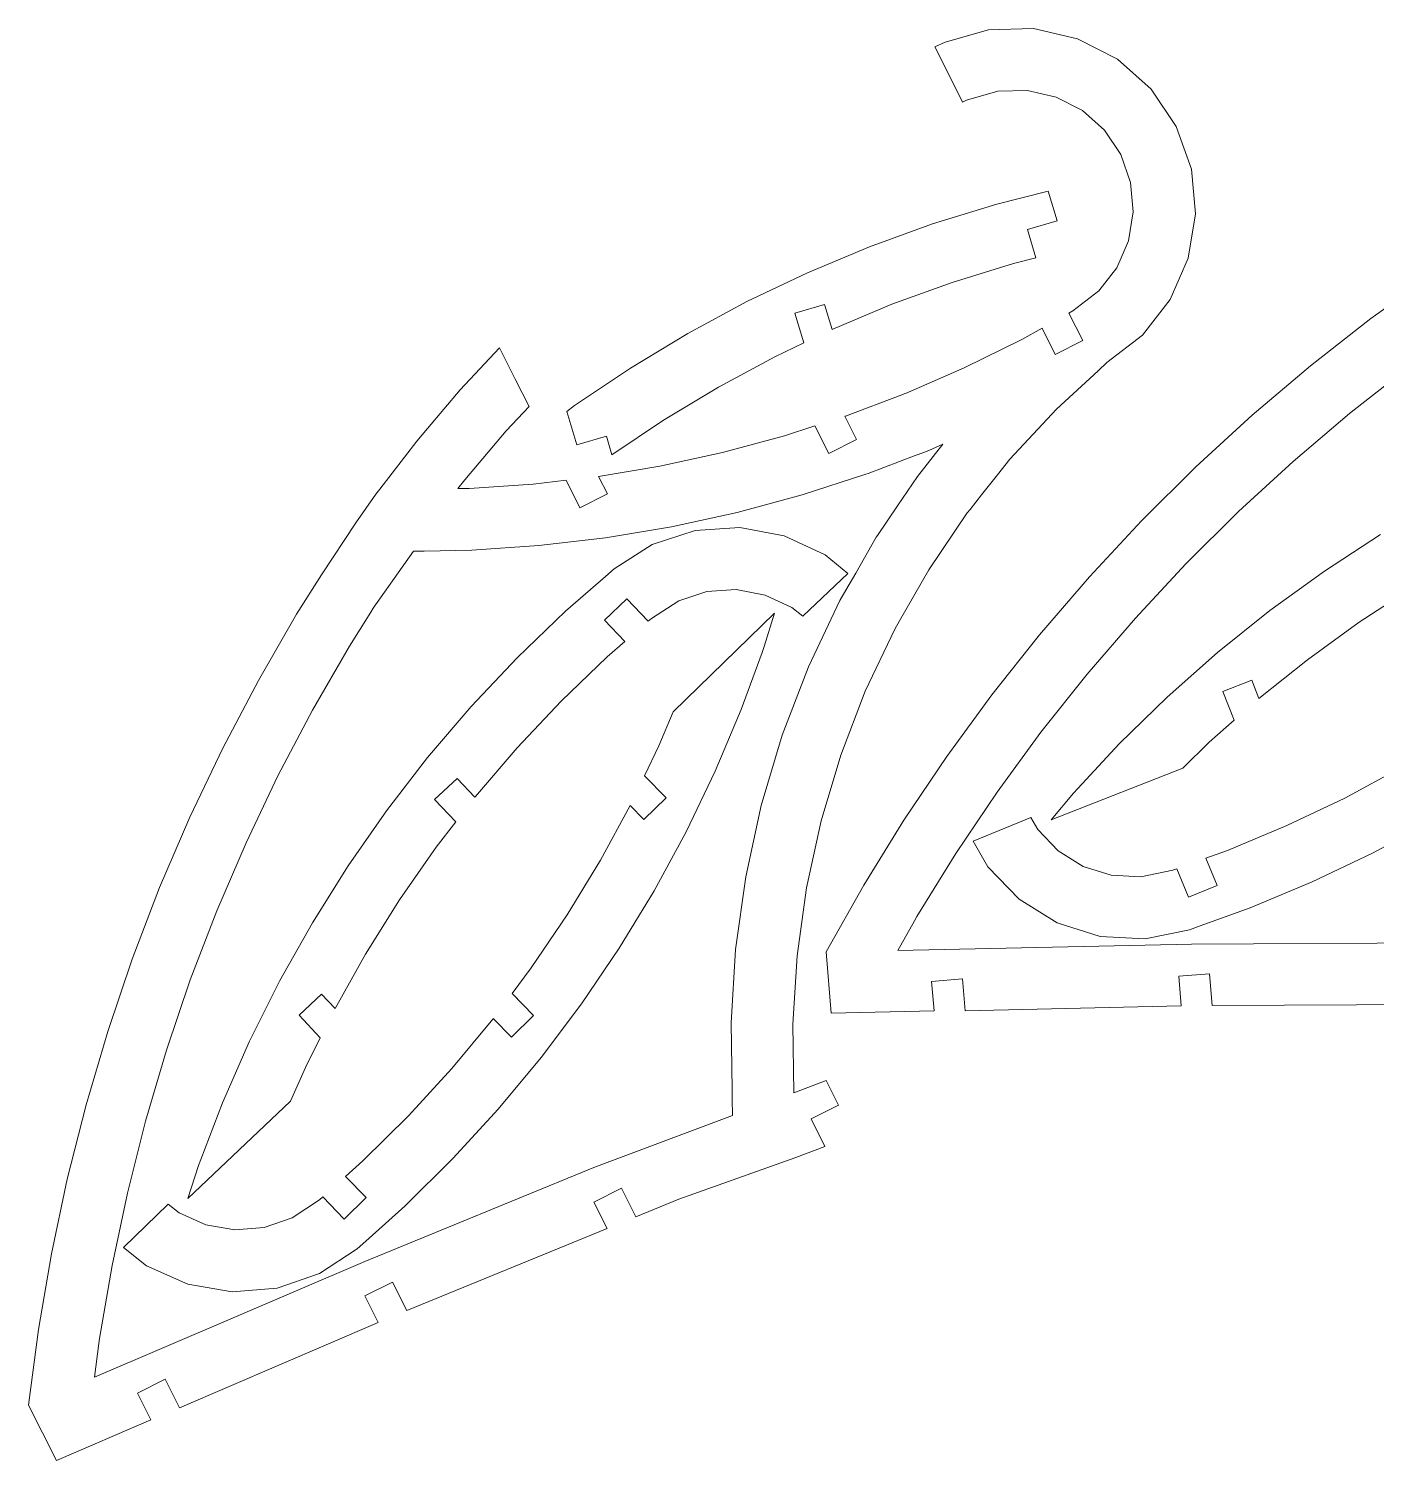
# Model space of a CAD drawing. Header units: millimetres. Extents: x -140 to 142, y -141 to 140.
# Drawn here: x -139.6 to -9.3, y -141.5 to -3 of the extents above; entities that cross this region are included whole.
import ezdxf

# ---------------------------------------------------------------- set-up
doc = ezdxf.new("R2010")
doc.units = ezdxf.units.MM
doc.header["$MEASUREMENT"] = 0
doc.layers.add('Layer 1', color=7, linetype='Continuous')

msp = doc.modelspace()

# ---------------------------------------------------------------- linework, layer by layer
at = {"layer": 'Layer 1', "lineweight": 20}
for points in [[(-46.7989, -3.0911), (-46.7989, -3.0911), (-50.9882, -4.2841), (-50.9882, -4.2841)], [(-42.4447, -2.9766), (-42.4447, -2.9766), (-46.7989, -3.0911), (-46.7989, -3.0911)], [(-38.1986, -3.9477), (-38.1986, -3.9477), (-42.4447, -2.9766), (-42.4447, -2.9766)], [(-34.3269, -5.9435), (-34.3269, -5.9435), (-38.1986, -3.9477), (-38.1986, -3.9477)], [(-50.9882, -4.2841), (-50.9882, -4.2841), (-52.0018, -4.7435), (-52.0018, -4.7435)], [(-52.0018, -4.7435), (-52.0018, -4.7435), (-50.6564, -7.412), (-50.6564, -7.412)], [(-31.0728, -8.8389), (-31.0728, -8.8389), (-34.3269, -5.9435), (-34.3269, -5.9435)], [(-50.6564, -7.412), (-50.6564, -7.412), (-49.3133, -10.0759), (-49.3133, -10.0759)], [(-48.9282, -9.9013), (-48.9282, -9.9013), (-45.8892, -9.0359), (-45.8892, -9.0359)], [(-45.8892, -9.0359), (-45.8892, -9.0359), (-43.0408, -8.961), (-43.0408, -8.961)], [(-43.0408, -8.961), (-43.0408, -8.961), (-40.2631, -9.5963), (-40.2631, -9.5963)], [(-40.2631, -9.5963), (-40.2631, -9.5963), (-37.7304, -10.9019), (-37.7304, -10.9019)], [(-28.6401, -12.4521), (-28.6401, -12.4521), (-31.0728, -8.8389), (-31.0728, -8.8389)], [(-49.3133, -10.0759), (-49.3133, -10.0759), (-48.9282, -9.9013), (-48.9282, -9.9013)], [(-37.7304, -10.9019), (-37.7304, -10.9019), (-35.6016, -12.7959), (-35.6016, -12.7959)], [(-27.1817, -16.5564), (-27.1817, -16.5564), (-28.6401, -12.4521), (-28.6401, -12.4521)], [(-35.6016, -12.7959), (-35.6016, -12.7959), (-34.0103, -15.1596), (-34.0103, -15.1596)], [(-34.0103, -15.1596), (-34.0103, -15.1596), (-33.0562, -17.8445), (-33.0562, -17.8445)], [(-26.7891, -20.8945), (-26.7891, -20.8945), (-27.1817, -16.5564), (-27.1817, -16.5564)], [(-33.0562, -17.8445), (-33.0562, -17.8445), (-32.7993, -20.6823), (-32.7993, -20.6823)], [(-41.0325, -18.6967), (-41.0325, -18.6967), (-46.0006, -19.9624), (-46.0006, -19.9624)], [(-40.1754, -21.5596), (-40.1754, -21.5596), (-41.0325, -18.6967), (-41.0325, -18.6967)], [(-46.0006, -19.9624), (-46.0006, -19.9624), (-52.2077, -21.8716), (-52.2077, -21.8716)], [(-32.7993, -20.6823), (-32.7993, -20.6823), (-33.2557, -23.4949), (-33.2557, -23.4949)], [(-52.2077, -21.8716), (-52.2077, -21.8716), (-58.3139, -24.0822), (-58.3139, -24.0822)], [(-43.0334, -22.4152), (-43.0334, -22.4152), (-40.1754, -21.5596), (-40.1754, -21.5596)], [(-27.4867, -25.194), (-27.4867, -25.194), (-26.7891, -20.8945), (-26.7891, -20.8945)], [(-42.2132, -25.1548), (-42.2132, -25.1548), (-43.0334, -22.4152), (-43.0334, -22.4152)], [(-33.2557, -23.4949), (-33.2557, -23.4949), (-34.3967, -26.1059), (-34.3967, -26.1059)], [(-58.3139, -24.0822), (-58.3139, -24.0822), (-64.3047, -26.5888), (-64.3047, -26.5888)], [(-50.3139, -27.5317), (-50.3139, -27.5317), (-44.3861, -25.7083), (-44.3861, -25.7083)], [(-44.3861, -25.7083), (-44.3861, -25.7083), (-42.2132, -25.1548), (-42.2132, -25.1548)], [(-34.3967, -26.1059), (-34.3967, -26.1059), (-36.1508, -28.3514), (-36.1508, -28.3514)], [(-29.2309, -29.1853), (-29.2309, -29.1853), (-27.4867, -25.194), (-27.4867, -25.194)], [(-64.3047, -26.5888), (-64.3047, -26.5888), (-70.1656, -29.3855), (-70.1656, -29.3855)], [(-56.1455, -29.6428), (-56.1455, -29.6428), (-50.3139, -27.5317), (-50.3139, -27.5317)], [(-36.1508, -28.3514), (-36.1508, -28.3514), (-38.6537, -30.2801), (-38.6537, -30.2801)], [(-6.1645, -28.3956), (-6.1645, -28.3956), (-9.8207, -31.0293), (-9.8207, -31.0293)], [(-70.1656, -29.3855), (-70.1656, -29.3855), (-75.8828, -32.4655), (-75.8828, -32.4655)], [(-65.5219, -30.5145), (-65.5219, -30.5145), (-62.6639, -29.6588), (-62.6639, -29.6588)], [(-62.6639, -29.6588), (-62.6639, -29.6588), (-61.9414, -32.0722), (-61.9414, -32.0722)], [(-61.8669, -32.0367), (-61.8669, -32.0367), (-56.1455, -29.6428), (-56.1455, -29.6428)], [(-38.6537, -30.2801), (-38.6537, -30.2801), (-39.0231, -30.486), (-39.0231, -30.486)], [(-31.9123, -32.618), (-31.9123, -32.618), (-29.2309, -29.1853), (-29.2309, -29.1853)], [(-64.6663, -33.3725), (-64.6663, -33.3725), (-65.5219, -30.5145), (-65.5219, -30.5145)], [(-39.0231, -30.486), (-39.0231, -30.486), (-37.68, -33.1499), (-37.68, -33.1499)], [(-9.8207, -31.0293), (-9.8207, -31.0293), (-15.6519, -35.5888), (-15.6519, -35.5888)], [(-75.8828, -32.4655), (-75.8828, -32.4655), (-81.4424, -35.8215), (-81.4424, -35.8215)], [(-61.9414, -32.0722), (-61.9414, -32.0722), (-61.8669, -32.0367), (-61.8669, -32.0367)], [(-43.59, -33.031), (-43.59, -33.031), (-49.1488, -35.7814), (-49.1488, -35.7814)], [(-41.6313, -31.9395), (-41.6313, -31.9395), (-43.59, -33.031), (-43.59, -33.031)], [(-40.3439, -34.493), (-40.3439, -34.493), (-41.6313, -31.9395), (-41.6313, -31.9395)], [(-37.68, -33.1499), (-37.68, -33.1499), (-40.3439, -34.493), (-40.3439, -34.493)], [(-35.3625, -35.2766), (-35.3625, -35.2766), (-31.9123, -32.618), (-31.9123, -32.618)], [(-94.107, -33.8687), (-94.107, -33.8687), (-97.9018, -37.9296), (-97.9018, -37.9296)], [(-92.5904, -36.8766), (-92.5904, -36.8766), (-94.107, -33.8687), (-94.107, -33.8687)], [(-67.4643, -34.7076), (-67.4643, -34.7076), (-64.6663, -33.3725), (-64.6663, -33.3725)], [(-81.4424, -35.8215), (-81.4424, -35.8215), (-86.8312, -39.4455), (-86.8312, -39.4455)], [(-72.9243, -37.6491), (-72.9243, -37.6491), (-67.4643, -34.7076), (-67.4643, -34.7076)], [(-49.1488, -35.7814), (-49.1488, -35.7814), (-54.8354, -38.2566), (-54.8354, -38.2566)], [(-36.2118, -36.062), (-36.2118, -36.062), (-35.3625, -35.2766), (-35.3625, -35.2766)], [(-15.6519, -35.5888), (-15.6519, -35.5888), (-21.2992, -40.3742), (-21.2992, -40.3742)], [(-11.8837, -40.2157), (-11.8837, -40.2157), (-6.2375, -35.8009), (-6.2375, -35.8009)], [(-91.2474, -39.5406), (-91.2474, -39.5406), (-92.5904, -36.8766), (-92.5904, -36.8766)], [(-40.231, -39.7785), (-40.231, -39.7785), (-36.2118, -36.062), (-36.2118, -36.062)], [(-97.9018, -37.9296), (-97.9018, -37.9296), (-101.0682, -41.6525), (-101.0682, -41.6525)], [(-78.2338, -40.8542), (-78.2338, -40.8542), (-72.9243, -37.6491), (-72.9243, -37.6491)], [(-55.1725, -38.3841), (-55.1725, -38.3841), (-60.6363, -40.4507), (-60.6363, -40.4507)], [(-54.9601, -38.3038), (-54.9601, -38.3038), (-55.1725, -38.3841), (-55.1725, -38.3841)], [(-54.8354, -38.2566), (-54.8354, -38.2566), (-54.9601, -38.3038), (-54.9601, -38.3038)], [(-93.4515, -41.8889), (-93.4515, -41.8889), (-91.2474, -39.5406), (-91.2474, -39.5406)], [(-86.8312, -39.4455), (-86.8312, -39.4455), (-87.5916, -40.0128), (-87.5916, -40.0128)], [(-87.5916, -40.0128), (-87.5916, -40.0128), (-86.6255, -43.2399), (-86.6255, -43.2399)], [(-44.7422, -44.6383), (-44.7422, -44.6383), (-40.231, -39.7785), (-40.231, -39.7785)], [(-83.2214, -44.2083), (-83.2214, -44.2083), (-78.2338, -40.8542), (-78.2338, -40.8542)], [(-63.5877, -41.4047), (-63.5877, -41.4047), (-66.5376, -42.3583), (-66.5376, -42.3583)], [(-62.2446, -44.0686), (-62.2446, -44.0686), (-63.5877, -41.4047), (-63.5877, -41.4047)], [(-60.6363, -40.4507), (-60.6363, -40.4507), (-60.7148, -40.4761), (-60.7148, -40.4761)], [(-60.7148, -40.4761), (-60.7148, -40.4761), (-59.5807, -42.7256), (-59.5807, -42.7256)], [(-21.2992, -40.3742), (-21.2992, -40.3742), (-26.7538, -45.3782), (-26.7538, -45.3782)], [(-17.3518, -44.8493), (-17.3518, -44.8493), (-11.8837, -40.2157), (-11.8837, -40.2157)], [(-102.1091, -42.8764), (-102.1091, -42.8764), (-105.6866, -47.5255), (-105.6866, -47.5255)], [(-101.0682, -41.6525), (-101.0682, -41.6525), (-102.1091, -42.8764), (-102.1091, -42.8764)], [(-97.4696, -46.6132), (-97.4696, -46.6132), (-93.4515, -41.8889), (-93.4515, -41.8889)], [(-86.6255, -43.2399), (-86.6255, -43.2399), (-83.7675, -42.3843), (-83.7675, -42.3843)], [(-83.7675, -42.3843), (-83.7675, -42.3843), (-83.2214, -44.2083), (-83.2214, -44.2083)], [(-66.5376, -42.3583), (-66.5376, -42.3583), (-72.5251, -43.975), (-72.5251, -43.975)], [(-59.5807, -42.7256), (-59.5807, -42.7256), (-62.2446, -44.0686), (-62.2446, -44.0686)], [(-72.5251, -43.975), (-72.5251, -43.975), (-78.5846, -45.2968), (-78.5846, -45.2968)], [(-58.456, -46.004), (-58.456, -46.004), (-53.8828, -44.2743), (-53.8828, -44.2743)], [(-53.8828, -44.2743), (-53.8828, -44.2743), (-53.0617, -43.9638), (-53.0617, -43.9638)], [(-51.2115, -43.1855), (-51.2115, -43.1855), (-53.6814, -46.2906), (-53.6814, -46.2906)], [(-53.0617, -43.9638), (-53.0617, -43.9638), (-52.8493, -43.8834), (-52.8493, -43.8834)], [(-52.8493, -43.8834), (-52.8493, -43.8834), (-52.588, -43.7846), (-52.588, -43.7846)], [(-52.588, -43.7846), (-52.588, -43.7846), (-51.2115, -43.1855), (-51.2115, -43.1855)], [(-78.5846, -45.2968), (-78.5846, -45.2968), (-84.5126, -46.289), (-84.5126, -46.289)], [(-45.9402, -46.1444), (-45.9402, -46.1444), (-44.7422, -44.6383), (-44.7422, -44.6383)], [(-26.7538, -45.3782), (-26.7538, -45.3782), (-32.0073, -50.593), (-32.0073, -50.593)], [(-22.6333, -49.6945), (-22.6333, -49.6945), (-17.3518, -44.8493), (-17.3518, -44.8493)], [(-98.1275, -47.4681), (-98.1275, -47.4681), (-97.4696, -46.6132), (-97.4696, -46.6132)], [(-90.8611, -47.044), (-90.8611, -47.044), (-97.0488, -47.4652), (-97.0488, -47.4652)], [(-87.6624, -46.6684), (-87.6624, -46.6684), (-90.8611, -47.044), (-90.8611, -47.044)], [(-86.3193, -49.3323), (-86.3193, -49.3323), (-87.6624, -46.6684), (-87.6624, -46.6684)], [(-84.5126, -46.289), (-84.5126, -46.289), (-83.6554, -47.9892), (-83.6554, -47.9892)], [(-64.8413, -48.0795), (-64.8413, -48.0795), (-58.6621, -46.082), (-58.6621, -46.082)], [(-58.6621, -46.082), (-58.6621, -46.082), (-58.456, -46.004), (-58.456, -46.004)], [(-53.6814, -46.2906), (-53.6814, -46.2906), (-55.6133, -49.1411), (-55.6133, -49.1411)], [(-47.4672, -48.0643), (-47.4672, -48.0643), (-45.9402, -46.1444), (-45.9402, -46.1444)], [(-106.0695, -48.023), (-106.0695, -48.023), (-107.9885, -50.787), (-107.9885, -50.787)], [(-105.6866, -47.5255), (-105.6866, -47.5255), (-106.0695, -48.023), (-106.0695, -48.023)], [(-97.0488, -47.4652), (-97.0488, -47.4652), (-98.1275, -47.4681), (-98.1275, -47.4681)], [(-83.6554, -47.9892), (-83.6554, -47.9892), (-86.3193, -49.3323), (-86.3193, -49.3323)], [(-71.1108, -49.7723), (-71.1108, -49.7723), (-64.8413, -48.0795), (-64.8413, -48.0795)], [(-48.5939, -49.4808), (-48.5939, -49.4808), (-47.4672, -48.0643), (-47.4672, -48.0643)], [(-77.4556, -51.1563), (-77.4556, -51.1563), (-71.1108, -49.7723), (-71.1108, -49.7723)], [(-55.6133, -49.1411), (-55.6133, -49.1411), (-57.5452, -51.9916), (-57.5452, -51.9916)], [(-52.5901, -55.3168), (-52.5901, -55.3168), (-48.8699, -49.8278), (-48.8699, -49.8278)], [(-48.8699, -49.8278), (-48.8699, -49.8278), (-48.5939, -49.4808), (-48.5939, -49.4808)], [(-27.72, -54.7437), (-27.72, -54.7437), (-22.6333, -49.6945), (-22.6333, -49.6945)], [(-107.9885, -50.787), (-107.9885, -50.787), (-111.3185, -55.8069), (-111.3185, -55.8069)], [(-83.8606, -52.2284), (-83.8606, -52.2284), (-77.4556, -51.1563), (-77.4556, -51.1563)], [(-70.8439, -51.2399), (-70.8439, -51.2399), (-75.1901, -51.5289), (-75.1901, -51.5289)], [(-66.5623, -52.0401), (-66.5623, -52.0401), (-70.8439, -51.2399), (-70.8439, -51.2399)], [(-32.0073, -50.593), (-32.0073, -50.593), (-37.0514, -56.0104), (-37.0514, -56.0104)], [(-90.3102, -52.9858), (-90.3102, -52.9858), (-83.8606, -52.2284), (-83.8606, -52.2284)], [(-75.1901, -51.5289), (-75.1901, -51.5289), (-79.3282, -52.8889), (-79.3282, -52.8889)], [(-62.6139, -53.8792), (-62.6139, -53.8792), (-66.5623, -52.0401), (-66.5623, -52.0401)], [(-57.657, -52.1566), (-57.657, -52.1566), (-59.6485, -55.64), (-59.6485, -55.64)], [(-57.5452, -51.9916), (-57.5452, -51.9916), (-57.657, -52.1566), (-57.657, -52.1566)], [(-8.8818, -51.915), (-8.8818, -51.915), (-14.3221, -55.4614), (-14.3221, -55.4614)], [(-106.3086, -59.0306), (-106.3086, -59.0306), (-102.4077, -53.5173), (-102.4077, -53.5173)], [(-102.4077, -53.5173), (-102.4077, -53.5173), (-101.7018, -53.5154), (-101.7018, -53.5154)], [(-101.7018, -53.5154), (-101.7018, -53.5154), (-101.4018, -53.5146), (-101.4018, -53.5146)], [(-101.4018, -53.5146), (-101.4018, -53.5146), (-96.7893, -53.4268), (-96.7893, -53.4268)], [(-96.7893, -53.4268), (-96.7893, -53.4268), (-90.3102, -52.9858), (-90.3102, -52.9858)], [(-79.3282, -52.8889), (-79.3282, -52.8889), (-82.9986, -55.2346), (-82.9986, -55.2346)], [(-60.4086, -55.6881), (-60.4086, -55.6881), (-62.6139, -53.8792), (-62.6139, -53.8792)], [(-82.9986, -55.2346), (-82.9986, -55.2346), (-83.8375, -55.9657), (-83.8375, -55.9657)], [(-55.4154, -60.2589), (-55.4154, -60.2589), (-52.5901, -55.3168), (-52.5901, -55.3168)], [(-32.6041, -59.9893), (-32.6041, -59.9893), (-27.72, -54.7437), (-27.72, -54.7437)], [(-111.3185, -55.8069), (-111.3185, -55.8069), (-113.7225, -59.6179), (-113.7225, -59.6179)], [(-83.8375, -55.9657), (-83.8375, -55.9657), (-87.7028, -59.3338), (-87.7028, -59.3338)], [(-64.7753, -59.8236), (-64.7753, -59.8236), (-60.4086, -55.6881), (-60.4086, -55.6881)], [(-59.6485, -55.64), (-59.6485, -55.64), (-60.5954, -57.2964), (-60.5954, -57.2964)], [(-37.0514, -56.0104), (-37.0514, -56.0104), (-41.8785, -61.6222), (-41.8785, -61.6222)], [(-14.3221, -55.4614), (-14.3221, -55.4614), (-19.5821, -59.2696), (-19.5821, -59.2696)], [(-83.9486, -60.1869), (-83.9486, -60.1869), (-81.7825, -58.1355), (-81.7825, -58.1355)], [(-81.7825, -58.1355), (-81.7825, -58.1355), (-79.7312, -60.3016), (-79.7312, -60.3016)], [(-76.7497, -58.3221), (-76.7497, -58.3221), (-74.0428, -57.4325), (-74.0428, -57.4325)], [(-74.0428, -57.4325), (-74.0428, -57.4325), (-71.1996, -57.2435), (-71.1996, -57.2435)], [(-71.1996, -57.2435), (-71.1996, -57.2435), (-68.3988, -57.767), (-68.3988, -57.767)], [(-68.3988, -57.767), (-68.3988, -57.767), (-65.8157, -58.9699), (-65.8157, -58.9699)], [(-60.5954, -57.2964), (-60.5954, -57.2964), (-61.1741, -58.3086), (-61.1741, -58.3086)], [(-10.9413, -60.38), (-10.9413, -60.38), (-5.7458, -56.9932), (-5.7458, -56.9932)], [(-108.6134, -62.7008), (-108.6134, -62.7008), (-106.5615, -59.4285), (-106.5615, -59.4285)], [(-106.5615, -59.4285), (-106.5615, -59.4285), (-106.3086, -59.0306), (-106.3086, -59.0306)], [(-87.7028, -59.3338), (-87.7028, -59.3338), (-92.3843, -63.8346), (-92.3843, -63.8346)], [(-79.4123, -60.0238), (-79.4123, -60.0238), (-76.7497, -58.3221), (-76.7497, -58.3221)], [(-67.4897, -59.515), (-67.4897, -59.515), (-77.2968, -69.0719), (-77.2968, -69.0719)], [(-68.4886, -62.7281), (-68.4886, -62.7281), (-67.4897, -59.515), (-67.4897, -59.515)], [(-65.8157, -58.9699), (-65.8157, -58.9699), (-64.7753, -59.8236), (-64.7753, -59.8236)], [(-61.1741, -58.3086), (-61.1741, -58.3086), (-64.212, -64.7107), (-64.212, -64.7107)], [(-19.5821, -59.2696), (-19.5821, -59.2696), (-24.6498, -63.3306), (-24.6498, -63.3306)], [(-113.7225, -59.6179), (-113.7225, -59.6179), (-117.4223, -66.0292), (-117.4223, -66.0292)], [(-81.9823, -62.2632), (-81.9823, -62.2632), (-83.9486, -60.1869), (-83.9486, -60.1869)], [(-79.7312, -60.3016), (-79.7312, -60.3016), (-79.4123, -60.0238), (-79.4123, -60.0238)], [(-55.8811, -61.0734), (-55.8811, -61.0734), (-55.4154, -60.2589), (-55.4154, -60.2589)], [(-37.278, -65.423), (-37.278, -65.423), (-32.6041, -59.9893), (-32.6041, -59.9893)], [(-15.9649, -64.017), (-15.9649, -64.017), (-10.9413, -60.38), (-10.9413, -60.38)], [(-83.6728, -63.7363), (-83.6728, -63.7363), (-81.9823, -62.2632), (-81.9823, -62.2632)], [(-58.7238, -67.0641), (-58.7238, -67.0641), (-55.8811, -61.0734), (-55.8811, -61.0734)], [(-41.8785, -61.6222), (-41.8785, -61.6222), (-46.481, -67.4196), (-46.481, -67.4196)], [(-112.1958, -68.9086), (-112.1958, -68.9086), (-108.6134, -62.7008), (-108.6134, -62.7008)], [(-70.7176, -68.8276), (-70.7176, -68.8276), (-68.7041, -63.3178), (-68.7041, -63.3178)], [(-68.7041, -63.3178), (-68.7041, -63.3178), (-68.4886, -62.7281), (-68.4886, -62.7281)], [(-24.6498, -63.3306), (-24.6498, -63.3306), (-29.5127, -67.6347), (-29.5127, -67.6347)], [(-92.3843, -63.8346), (-92.3843, -63.8346), (-96.8398, -68.5589), (-96.8398, -68.5589)], [(-88.1436, -68.0346), (-88.1436, -68.0346), (-83.6728, -63.7363), (-83.6728, -63.7363)], [(-64.212, -64.7107), (-64.212, -64.7107), (-66.7531, -71.3258), (-66.7531, -71.3258)], [(-20.6552, -67.7756), (-20.6552, -67.7756), (-15.9649, -64.017), (-15.9649, -64.017)], [(-117.4223, -66.0292), (-117.4223, -66.0292), (-120.867, -72.581), (-120.867, -72.581)], [(-41.7344, -71.0364), (-41.7344, -71.0364), (-37.278, -65.423), (-37.278, -65.423)], [(-24.1281, -67.0946), (-24.1281, -67.0946), (-21.3515, -66.0035), (-21.3515, -66.0035)], [(-21.3515, -66.0035), (-21.3515, -66.0035), (-20.6552, -67.7756), (-20.6552, -67.7756)], [(-61.1016, -73.254), (-61.1016, -73.254), (-58.7238, -67.0641), (-58.7238, -67.0641)], [(-46.481, -67.4196), (-46.481, -67.4196), (-50.8517, -73.3936), (-50.8517, -73.3936)], [(-29.5127, -67.6347), (-29.5127, -67.6347), (-34.1591, -72.1714), (-34.1591, -72.1714)], [(-23.0371, -69.8713), (-23.0371, -69.8713), (-24.1281, -67.0946), (-24.1281, -67.0946)], [(-115.5311, -75.2525), (-115.5311, -75.2525), (-112.1958, -68.9086), (-112.1958, -68.9086)], [(-96.8398, -68.5589), (-96.8398, -68.5589), (-101.0591, -73.4957), (-101.0591, -73.4957)], [(-92.3989, -72.5466), (-92.3989, -72.5466), (-88.1436, -68.0346), (-88.1436, -68.0346)], [(-77.2968, -69.0719), (-77.2968, -69.0719), (-78.6829, -72.3566), (-78.6829, -72.3566)], [(-73.2422, -74.8108), (-73.2422, -74.8108), (-70.7176, -68.8276), (-70.7176, -68.8276)], [(-25.4488, -72.0059), (-25.4488, -72.0059), (-23.0371, -69.8713), (-23.0371, -69.8713)], [(-66.7531, -71.3258), (-66.7531, -71.3258), (-68.7827, -78.1152), (-68.7827, -78.1152)], [(-45.9664, -76.8209), (-45.9664, -76.8209), (-41.7344, -71.0364), (-41.7344, -71.0364)], [(-27.9997, -74.4965), (-27.9997, -74.4965), (-25.4488, -72.0059), (-25.4488, -72.0059)], [(-120.867, -72.581), (-120.867, -72.581), (-124.0512, -79.2633), (-124.0512, -79.2633)], [(-96.4283, -77.2612), (-96.4283, -77.2612), (-92.3989, -72.5466), (-92.3989, -72.5466)], [(-78.6829, -72.3566), (-78.6829, -72.3566), (-80.0786, -75.2591), (-80.0786, -75.2591)], [(-63.0007, -79.6071), (-63.0007, -79.6071), (-61.1016, -73.254), (-61.1016, -73.254)], [(-50.8517, -73.3936), (-50.8517, -73.3936), (-54.984, -79.535), (-54.984, -79.535)], [(-34.1591, -72.1714), (-34.1591, -72.1714), (-38.1509, -76.4701), (-38.1509, -76.4701)], [(-101.0591, -73.4957), (-101.0591, -73.4957), (-105.0317, -78.6328), (-105.0317, -78.6328)], [(-40.7445, -79.5049), (-40.7445, -79.5049), (-27.9997, -74.4965), (-27.9997, -74.4965)], [(-6.8964, -74.4581), (-6.8964, -74.4581), (-12.3566, -77.3993), (-12.3566, -77.3993)], [(-118.6142, -81.7228), (-118.6142, -81.7228), (-115.5311, -75.2525), (-115.5311, -75.2525)], [(-100.3773, -77.5488), (-100.3773, -77.5488), (-98.2111, -75.4973), (-98.2111, -75.4973)], [(-98.2111, -75.4973), (-98.2111, -75.4973), (-96.4788, -77.3264), (-96.4788, -77.3264)], [(-80.0786, -75.2591), (-80.0786, -75.2591), (-77.9965, -77.3958), (-77.9965, -77.3958)], [(-76.0566, -80.6633), (-76.0566, -80.6633), (-73.2422, -74.8108), (-73.2422, -74.8108)], [(-98.3258, -79.7149), (-98.3258, -79.7149), (-100.3773, -77.5488), (-100.3773, -77.5488)], [(-96.4788, -77.3264), (-96.4788, -77.3264), (-96.4283, -77.2612), (-96.4283, -77.2612)], [(-77.9965, -77.3958), (-77.9965, -77.3958), (-80.1331, -79.4779), (-80.1331, -79.4779)], [(-49.9676, -82.7674), (-49.9676, -82.7674), (-45.9664, -76.8209), (-45.9664, -76.8209)], [(-38.5782, -76.9301), (-38.5782, -76.9301), (-40.7445, -79.5049), (-40.7445, -79.5049)], [(-38.1509, -76.4701), (-38.1509, -76.4701), (-38.5782, -76.9301), (-38.5782, -76.9301)], [(-12.3566, -77.3993), (-12.3566, -77.3993), (-17.9542, -80.0697), (-17.9542, -80.0697)], [(-105.0317, -78.6328), (-105.0317, -78.6328), (-108.7483, -83.9582), (-108.7483, -83.9582)], [(-81.4619, -78.1142), (-81.4619, -78.1142), (-84.3286, -83.397), (-84.3286, -83.397)], [(-80.1331, -79.4779), (-80.1331, -79.4779), (-81.4619, -78.1142), (-81.4619, -78.1142)], [(-68.7827, -78.1152), (-68.7827, -78.1152), (-70.2889, -85.0396), (-70.2889, -85.0396)], [(-124.0512, -79.2633), (-124.0512, -79.2633), (-126.9699, -86.0658), (-126.9699, -86.0658)], [(-100.2224, -82.1673), (-100.2224, -82.1673), (-98.3258, -79.7149), (-98.3258, -79.7149)], [(-64.4101, -86.0865), (-64.4101, -86.0865), (-63.0007, -79.6071), (-63.0007, -79.6071)], [(-54.984, -79.535), (-54.984, -79.535), (-58.8713, -85.8343), (-58.8713, -85.8343)], [(-42.7109, -79.2867), (-42.7109, -79.2867), (-48.2762, -81.5659), (-48.2762, -81.5659)], [(-42.0488, -80.4585), (-42.0488, -80.4585), (-42.7109, -79.2867), (-42.7109, -79.2867)], [(-17.9542, -80.0697), (-17.9542, -80.0697), (-23.6757, -82.4632), (-23.6757, -82.4632)], [(-9.6556, -82.7216), (-9.6556, -82.7216), (-3.9382, -79.642), (-3.9382, -79.642)], [(-79.1539, -86.3711), (-79.1539, -86.3711), (-76.0566, -80.6633), (-76.0566, -80.6633)], [(-48.2762, -81.5659), (-48.2762, -81.5659), (-46.8732, -84.0492), (-46.8732, -84.0492)], [(-40.0746, -82.5132), (-40.0746, -82.5132), (-42.0488, -80.4585), (-42.0488, -80.4585)], [(-121.4403, -88.3094), (-121.4403, -88.3094), (-118.6142, -81.7228), (-118.6142, -81.7228)], [(-103.7717, -87.2532), (-103.7717, -87.2532), (-100.2224, -82.1673), (-100.2224, -82.1673)], [(-53.7316, -88.8667), (-53.7316, -88.8667), (-49.9676, -82.7674), (-49.9676, -82.7674)], [(-37.6518, -84.0129), (-37.6518, -84.0129), (-40.0746, -82.5132), (-40.0746, -82.5132)], [(-23.6757, -82.4632), (-23.6757, -82.4632), (-25.7842, -83.2263), (-25.7842, -83.2263)], [(-15.5167, -85.5178), (-15.5167, -85.5178), (-9.6556, -82.7216), (-9.6556, -82.7216)], [(-108.7483, -83.9582), (-108.7483, -83.9582), (-112.1998, -89.4589), (-112.1998, -89.4589)], [(-84.3286, -83.397), (-84.3286, -83.397), (-87.5497, -88.6969), (-87.5497, -88.6969)], [(-46.8732, -84.0492), (-46.8732, -84.0492), (-43.8555, -87.1902), (-43.8555, -87.1902)], [(-34.9324, -84.8635), (-34.9324, -84.8635), (-37.6518, -84.0129), (-37.6518, -84.0129)], [(-28.9893, -84.3864), (-28.9893, -84.3864), (-32.0868, -85.0115), (-32.0868, -85.0115)], [(-28.5919, -84.2425), (-28.5919, -84.2425), (-28.9893, -84.3864), (-28.9893, -84.3864)], [(-27.4611, -87.0033), (-27.4611, -87.0033), (-28.5919, -84.2425), (-28.5919, -84.2425)], [(-25.7842, -83.2263), (-25.7842, -83.2263), (-24.7004, -85.8727), (-24.7004, -85.8727)], [(-70.2889, -85.0396), (-70.2889, -85.0396), (-71.263, -92.0587), (-71.263, -92.0587)], [(-58.8713, -85.8343), (-58.8713, -85.8343), (-62.5078, -92.2817), (-62.5078, -92.2817)], [(-32.0868, -85.0115), (-32.0868, -85.0115), (-34.9324, -84.8635), (-34.9324, -84.8635)], [(-21.5078, -88.024), (-21.5078, -88.024), (-15.5167, -85.5178), (-15.5167, -85.5178)], [(-126.9699, -86.0658), (-126.9699, -86.0658), (-129.6187, -92.9779), (-129.6187, -92.9779)], [(-82.5267, -91.9206), (-82.5267, -91.9206), (-79.1539, -86.3711), (-79.1539, -86.3711)], [(-65.3216, -92.6545), (-65.3216, -92.6545), (-64.4101, -86.0865), (-64.4101, -86.0865)], [(-43.8555, -87.1902), (-43.8555, -87.1902), (-40.1518, -89.4827), (-40.1518, -89.4827)], [(-24.7004, -85.8727), (-24.7004, -85.8727), (-27.4611, -87.0033), (-27.4611, -87.0033)], [(-124.005, -95.0021), (-124.005, -95.0021), (-121.4403, -88.3094), (-121.4403, -88.3094)], [(-107.0682, -92.5066), (-107.0682, -92.5066), (-103.7717, -87.2532), (-103.7717, -87.2532)], [(-26.3286, -89.7688), (-26.3286, -89.7688), (-21.5078, -88.024), (-21.5078, -88.024)], [(-112.1998, -89.4589), (-112.1998, -89.4589), (-115.3783, -95.122), (-115.3783, -95.122)], [(-87.5497, -88.6969), (-87.5497, -88.6969), (-91.0262, -93.8329), (-91.0262, -93.8329)], [(-55.5758, -92.1365), (-55.5758, -92.1365), (-53.971, -89.2913), (-53.971, -89.2913)], [(-53.971, -89.2913), (-53.971, -89.2913), (-53.7316, -88.8667), (-53.7316, -88.8667)], [(-40.1518, -89.4827), (-40.1518, -89.4827), (-35.9947, -90.7829), (-35.9947, -90.7829)], [(-27.3751, -90.1476), (-27.3751, -90.1476), (-26.3286, -89.7688), (-26.3286, -89.7688)], [(-35.9947, -90.7829), (-35.9947, -90.7829), (-31.6448, -91.0093), (-31.6448, -91.0093)], [(-31.6448, -91.0093), (-31.6448, -91.0093), (-27.3751, -90.1476), (-27.3751, -90.1476)], [(-110.0099, -97.7479), (-110.0099, -97.7479), (-107.0682, -92.5066), (-107.0682, -92.5066)], [(-86.167, -97.2984), (-86.167, -97.2984), (-82.5267, -91.9206), (-82.5267, -91.9206)], [(-71.263, -92.0587), (-71.263, -92.0587), (-71.6992, -99.1316), (-71.6992, -99.1316)], [(-65.7298, -99.2728), (-65.7298, -99.2728), (-65.3216, -92.6545), (-65.3216, -92.6545)], [(-62.5078, -92.2817), (-62.5078, -92.2817), (-62.012, -98.2266), (-62.012, -98.2266)], [(-27.1582, -91.5459), (-27.1582, -91.5459), (-55.5758, -92.1365), (-55.5758, -92.1365)], [(-3.2191, -91.4207), (-3.2191, -91.4207), (-27.1582, -91.5459), (-27.1582, -91.5459)], [(-129.6187, -92.9779), (-129.6187, -92.9779), (-131.9933, -99.9888), (-131.9933, -99.9888)], [(-91.0262, -93.8329), (-91.0262, -93.8329), (-92.8875, -96.3121), (-92.8875, -96.3121)], [(-126.3044, -101.7905), (-126.3044, -101.7905), (-124.005, -95.0021), (-124.005, -95.0021)], [(-115.3783, -95.122), (-115.3783, -95.122), (-118.2759, -100.9338), (-118.2759, -100.9338)], [(-52.3053, -95.1409), (-52.3053, -95.1409), (-49.3323, -94.8929), (-49.3323, -94.8929)], [(-52.0671, -97.9978), (-52.0671, -97.9978), (-52.3053, -95.1409), (-52.3053, -95.1409)], [(-49.3323, -94.8929), (-49.3323, -94.8929), (-49.0747, -97.9821), (-49.0747, -97.9821)], [(-28.3972, -94.644), (-28.3972, -94.644), (-25.4242, -94.3961), (-25.4242, -94.3961)], [(-28.159, -97.5009), (-28.159, -97.5009), (-28.3972, -94.644), (-28.3972, -94.644)], [(-25.4242, -94.3961), (-25.4242, -94.3961), (-25.1666, -97.4852), (-25.1666, -97.4852)], [(-113.4852, -98.4169), (-113.4852, -98.4169), (-111.3191, -96.3655), (-111.3191, -96.3655)], [(-111.3191, -96.3655), (-111.3191, -96.3655), (-110.0099, -97.7479), (-110.0099, -97.7479)], [(-92.8875, -96.3121), (-92.8875, -96.3121), (-90.8054, -98.4487), (-90.8054, -98.4487)], [(-90.0659, -102.4917), (-90.0659, -102.4917), (-86.167, -97.2984), (-86.167, -97.2984)], [(-62.012, -98.2266), (-62.012, -98.2266), (-52.0671, -97.9978), (-52.0671, -97.9978)], [(-49.0747, -97.9821), (-49.0747, -97.9821), (-28.159, -97.5009), (-28.159, -97.5009)], [(-25.1666, -97.4852), (-25.1666, -97.4852), (-4.2199, -97.3756), (-4.2199, -97.3756)], [(-111.4338, -100.583), (-111.4338, -100.583), (-113.4852, -98.4169), (-113.4852, -98.4169)], [(-94.7498, -98.7926), (-94.7498, -98.7926), (-98.7116, -103.5643), (-98.7116, -103.5643)], [(-94.7003, -98.7266), (-94.7003, -98.7266), (-94.7498, -98.7926), (-94.7498, -98.7926)], [(-92.9421, -100.5309), (-92.9421, -100.5309), (-94.7003, -98.7266), (-94.7003, -98.7266)], [(-90.8054, -98.4487), (-90.8054, -98.4487), (-92.9421, -100.5309), (-92.9421, -100.5309)], [(-71.6992, -99.1316), (-71.6992, -99.1316), (-71.604, -105.613), (-71.604, -105.613)], [(-65.6324, -105.903), (-65.6324, -105.903), (-65.7298, -99.2728), (-65.7298, -99.2728)], [(-131.9933, -99.9888), (-131.9933, -99.9888), (-134.0903, -107.0878), (-134.0903, -107.0878)], [(-118.2759, -100.9338), (-118.2759, -100.9338), (-120.8855, -106.8803), (-120.8855, -106.8803)], [(-112.8708, -103.4653), (-112.8708, -103.4653), (-111.4338, -100.583), (-111.4338, -100.583)], [(-128.3347, -108.6642), (-128.3347, -108.6642), (-126.3044, -101.7905), (-126.3044, -101.7905)], [(-114.3037, -106.73), (-114.3037, -106.73), (-112.8708, -103.4653), (-112.8708, -103.4653)], [(-98.7116, -103.5643), (-98.7116, -103.5643), (-102.9021, -108.1364), (-102.9021, -108.1364)], [(-94.2143, -107.4881), (-94.2143, -107.4881), (-90.0659, -102.4917), (-90.0659, -102.4917)], [(-62.5022, -104.7318), (-62.5022, -104.7318), (-65.6324, -105.903), (-65.6324, -105.903)], [(-61.306, -107.1044), (-61.306, -107.1044), (-62.5022, -104.7318), (-62.5022, -104.7318)], [(-71.604, -105.613), (-71.604, -105.613), (-71.5897, -106.5865), (-71.5897, -106.5865)], [(-71.5897, -106.5865), (-71.5897, -106.5865), (-71.5688, -108.0139), (-71.5688, -108.0139)], [(-134.0903, -107.0878), (-134.0903, -107.0878), (-135.9062, -114.2638), (-135.9062, -114.2638)], [(-124.246, -116.146), (-124.246, -116.146), (-114.3037, -106.73), (-114.3037, -106.73)], [(-120.8855, -106.8803), (-120.8855, -106.8803), (-122.9774, -112.3609), (-122.9774, -112.3609)], [(-98.602, -112.2755), (-98.602, -112.2755), (-94.2143, -107.4881), (-94.2143, -107.4881)], [(-71.5688, -108.0139), (-71.5688, -108.0139), (-71.5672, -108.1224), (-71.5672, -108.1224)], [(-63.97, -108.4474), (-63.97, -108.4474), (-61.306, -107.1044), (-61.306, -107.1044)], [(-130.0931, -115.6125), (-130.0931, -115.6125), (-128.3347, -108.6642), (-128.3347, -108.6642)], [(-102.9021, -108.1364), (-102.9021, -108.1364), (-107.3112, -112.4981), (-107.3112, -112.4981)], [(-71.5672, -108.1224), (-71.5672, -108.1224), (-84.9888, -113.1443), (-84.9888, -113.1443)], [(-62.6269, -111.1113), (-62.6269, -111.1113), (-63.97, -108.4474), (-63.97, -108.4474)], [(-76.7649, -116.2034), (-76.7649, -116.2034), (-65.4377, -112.1631), (-65.4377, -112.1631)], [(-65.4377, -112.1631), (-65.4377, -112.1631), (-62.6269, -111.1113), (-62.6269, -111.1113)], [(-123.2014, -112.9474), (-123.2014, -112.9474), (-124.246, -116.146), (-124.246, -116.146)], [(-122.9774, -112.3609), (-122.9774, -112.3609), (-123.2014, -112.9474), (-123.2014, -112.9474)], [(-107.3112, -112.4981), (-107.3112, -112.4981), (-108.9805, -113.9951), (-108.9805, -113.9951)], [(-84.9888, -113.1443), (-84.9888, -113.1443), (-107.1395, -122.224), (-107.1395, -122.224)], [(-103.2189, -116.8426), (-103.2189, -116.8426), (-98.602, -112.2755), (-98.602, -112.2755)], [(-135.9062, -114.2638), (-135.9062, -114.2638), (-137.4383, -121.5057), (-137.4383, -121.5057)], [(-108.9805, -113.9951), (-108.9805, -113.9951), (-106.9847, -116.0432), (-106.9847, -116.0432)], [(-131.5766, -122.6246), (-131.5766, -122.6246), (-130.0931, -115.6125), (-130.0931, -115.6125)], [(-111.5182, -116.271), (-111.5182, -116.271), (-114.1563, -118.0104), (-114.1563, -118.0104)], [(-111.2035, -115.9887), (-111.2035, -115.9887), (-111.5182, -116.271), (-111.5182, -116.271)], [(-109.1213, -118.1253), (-109.1213, -118.1253), (-111.2035, -115.9887), (-111.2035, -115.9887)], [(-106.9847, -116.0432), (-106.9847, -116.0432), (-109.1213, -118.1253), (-109.1213, -118.1253)], [(-84.9776, -116.481), (-84.9776, -116.481), (-82.3137, -115.1379), (-82.3137, -115.1379)], [(-82.3137, -115.1379), (-82.3137, -115.1379), (-80.9182, -117.9059), (-80.9182, -117.9059)], [(-80.9182, -117.9059), (-80.9182, -117.9059), (-76.7649, -116.2034), (-76.7649, -116.2034)], [(-126.1511, -116.68), (-126.1511, -116.68), (-130.4581, -120.8772), (-130.4581, -120.8772)], [(-125.0984, -117.5187), (-125.0984, -117.5187), (-126.1511, -116.68), (-126.1511, -116.68)], [(-122.4985, -118.6847), (-122.4985, -118.6847), (-125.0984, -117.5187), (-125.0984, -117.5187)], [(-107.0357, -120.2656), (-107.0357, -120.2656), (-103.2189, -116.8426), (-103.2189, -116.8426)], [(-83.687, -119.0408), (-83.687, -119.0408), (-84.9776, -116.481), (-84.9776, -116.481)], [(-119.6904, -119.1681), (-119.6904, -119.1681), (-122.4985, -118.6847), (-122.4985, -118.6847)], [(-116.8503, -118.9386), (-116.8503, -118.9386), (-119.6904, -119.1681), (-119.6904, -119.1681)], [(-114.1563, -118.0104), (-114.1563, -118.0104), (-116.8503, -118.9386), (-116.8503, -118.9386)], [(-103.0689, -126.9855), (-103.0689, -126.9855), (-83.687, -119.0408), (-83.687, -119.0408)], [(-107.8642, -121.0086), (-107.8642, -121.0086), (-107.0357, -120.2656), (-107.0357, -120.2656)], [(-137.4383, -121.5057), (-137.4383, -121.5057), (-138.6843, -128.8022), (-138.6843, -128.8022)], [(-130.4581, -120.8772), (-130.4581, -120.8772), (-128.2273, -122.6546), (-128.2273, -122.6546)], [(-111.5006, -123.4063), (-111.5006, -123.4063), (-107.8642, -121.0086), (-107.8642, -121.0086)], [(-107.1395, -122.224), (-107.1395, -122.224), (-133.2687, -133.4121), (-133.2687, -133.4121)], [(-132.783, -129.6896), (-132.783, -129.6896), (-131.5766, -122.6246), (-131.5766, -122.6246)], [(-128.2273, -122.6546), (-128.2273, -122.6546), (-124.253, -124.4371), (-124.253, -124.4371)], [(-124.253, -124.4371), (-124.253, -124.4371), (-119.9604, -125.1761), (-119.9604, -125.1761)], [(-115.6188, -124.8252), (-115.6188, -124.8252), (-111.5006, -123.4063), (-111.5006, -123.4063)], [(-107.1284, -125.5606), (-107.1284, -125.5606), (-104.4645, -124.2176), (-104.4645, -124.2176)], [(-104.4645, -124.2176), (-104.4645, -124.2176), (-103.0689, -126.9855), (-103.0689, -126.9855)], [(-119.9604, -125.1761), (-119.9604, -125.1761), (-115.6188, -124.8252), (-115.6188, -124.8252)], [(-105.8378, -128.1205), (-105.8378, -128.1205), (-107.1284, -125.5606), (-107.1284, -125.5606)], [(-125.0518, -136.3982), (-125.0518, -136.3982), (-105.8378, -128.1205), (-105.8378, -128.1205)], [(-138.6843, -128.8022), (-138.6843, -128.8022), (-139.6421, -136.1422), (-139.6421, -136.1422)], [(-133.2687, -133.4121), (-133.2687, -133.4121), (-132.846, -130.173), (-132.846, -130.173)], [(-132.846, -130.173), (-132.846, -130.173), (-132.783, -129.6896), (-132.783, -129.6896)], [(-129.1112, -134.9733), (-129.1112, -134.9733), (-126.4473, -133.6302), (-126.4473, -133.6302)], [(-126.4473, -133.6302), (-126.4473, -133.6302), (-125.0518, -136.3982), (-125.0518, -136.3982)], [(-127.8206, -137.5332), (-127.8206, -137.5332), (-129.1112, -134.9733), (-129.1112, -134.9733)], [(-139.6421, -136.1422), (-139.6421, -136.1422), (-136.9565, -141.469), (-136.9565, -141.469)], [(-136.9565, -141.469), (-136.9565, -141.469), (-127.8206, -137.5332), (-127.8206, -137.5332)]]:
    msp.add_open_spline(points, degree=3, dxfattribs=at)

doc.saveas('drawing.dxf')
